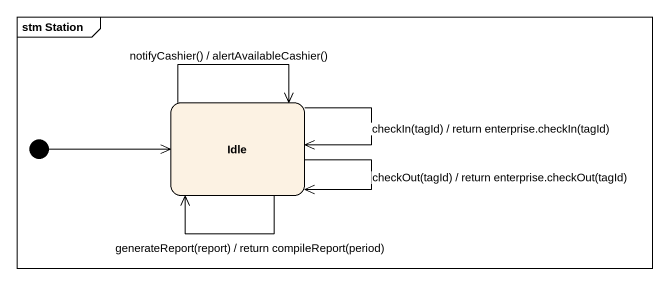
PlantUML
@startuml
mainframe stm Station
hide empty description
state Idle
[*] -right-> Idle
Idle --> Idle : notifyCashier() / alertAvailableCashier()
Idle --> Idle : checkIn(tagId) / return enterprise.checkIn(tagId)
Idle --> Idle : checkOut(tagId) / return enterprise.checkOut(tagId)
Idle --> Idle : generateReport(report) / return compileReport(period)
@enduml
